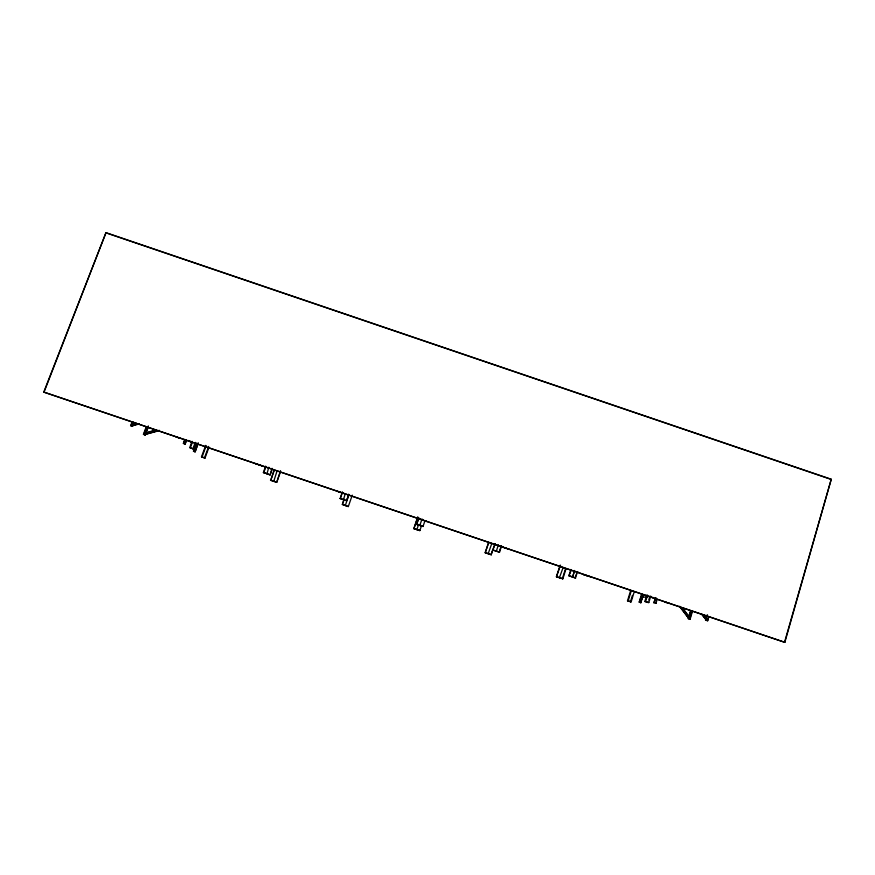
<?xml version="1.0" encoding="UTF-8"?>
<svg xmlns="http://www.w3.org/2000/svg" width="875" height="875" viewBox="0 0 875 875"><rect width="100%" height="100%" fill="white"/><g stroke="black" fill="none" stroke-linecap="round" stroke-linejoin="round"><path stroke-width="1.31" d="M784.514 642.294L831.25 479.248L784.842 642.337L43.75 392.088L105.984 232.662L831.25 479.248M708.805 616.908L707.656 620.791L705.545 620.2L707.066 615.027M707.569 615.059L705.545 620.2M707.919 618.155L707.656 620.791M688.516 617.367L690.462 610.827M692.442 611.373L690.113 619.227L688.133 618.669L690.911 610.859M689.664 619.183L691.994 611.352M648.769 599.977L649.928 596.148M646.767 595.088L644.831 601.464L647.992 602.525L648.802 602.558L650.738 596.17M657.147 599.43L655.966 603.345L653.92 602.777L655.495 597.57M655.922 597.581L653.92 602.777M656.327 600.72L655.966 603.345M643.508 594.858L640.741 602.678L639.209 602.153L641.594 594.333M639.209 602.153L641.977 594.333M640.741 602.678L643.125 594.847M644.831 601.464L645.63 601.497L647.577 595.098M634.309 591.555L631.17 601.825L630.47 601.792L627.506 600.797L630.634 590.559M627.506 600.797L628.206 600.819L631.345 590.559M630.47 601.792L632.417 595.394M577.795 571.55L575.203 577.97L568.903 575.827L570.905 569.472M568.903 575.827L571.091 570.686M572.622 576.866L574.623 570.478L572.655 576.855L572.042 576.898M575.203 577.97L576.395 574.153M566.092 568.52L562.866 578.769L556.413 576.8L560.044 565.305M556.413 576.8L560.558 565.239M563.128 567.514L559.377 577.795M562.341 578.802L565.567 568.586M488.512 542.566L485.188 552.759L491.138 554.761L492.789 549.664M491.138 554.761L494.9 543.802M501.594 545.814L499.527 552.18L492.833 550.145L495.25 543.659M496.344 551.108L498.433 544.731M499.155 552.3L501.211 545.945M485.188 552.759L488.83 542.434M491.805 543.441L488.162 553.766M413.842 528.675L419.923 530.513L413.842 528.675L417.681 517.234M413.952 528.5L417.812 517.027M416.609 524.42L423.106 526.389L416.609 524.42L418.731 518.087M416.741 524.223L418.873 517.869M418.644 524.409L416.817 529.681M422.056 518.941L419.781 525.503M419.792 530.688L421.63 525.416M422.953 526.575L424.802 521.303M344.028 499.22L342.355 504.547L348.316 506.559L352.264 495.141M348.797 494.484L346.609 500.806L340.233 498.63L342.333 492.023M340.233 498.63L342.431 492.319M345.089 494.375L343.427 499.723M342.792 503.278L344.116 499.472M346.609 500.806L348.72 494.2M348.775 495.141L345.33 505.553M272.366 468.672L270.113 474.972L272.059 468.311M280.317 472.259L276.708 482.388L270.736 480.375L274.072 469.919M270.736 480.375L274.345 470.247M277.069 470.925L273.722 481.381M276.708 482.388L280.514 470.662M270.113 474.972L263.386 472.456L265.65 466.134M263.714 472.795L265.519 467.753M268.844 467.206L266.919 473.9M208.677 448.077L204.969 458.183L204.509 457.811L208.677 446.414M195.781 442.816L193.463 449.105L192.927 448.678L195.256 442.378M197.969 444.183L195.147 451.839L193.594 451.314L196.153 443.45M194.064 450.034L196.536 443.319M195.147 451.839L198.188 442.695M204.969 458.183L201.502 456.805L205.691 445.397M201.983 457.166L206.15 445.802M186.583 440.223L185.172 444.052L183.531 443.494L184.658 439.447M183.531 443.494L184.942 439.677M185.172 444.052L186.298 439.994M193.463 449.105L189.722 447.595L192.052 441.295M190.728 446.764L192.117 442.991M143.445 434.273L145.338 435.017L143.445 434.273L146.3 426.672M143.773 434.492L146.617 426.912M145.009 434.798L148.334 425.928M146.278 432.491L148.181 427.438M134.006 422.45L132.562 426.278L130.911 425.731L131.961 421.706M130.911 425.731L132.366 421.892M132.562 426.278L133.612 422.264M44.013 392.252L105.984 232.662M420 519.203L426.847 521.522M701.608 614.327L706.158 619.861L707.241 619.03L703.992 614.633M679.448 606.364L688.691 618.341L689.719 617.553L682.511 607.775M502.173 546.962L509.02 549.27M135.877 423.172L131.961 424.309L132.333 425.644L139.223 424.014M132.333 425.644L138.873 423.752M156.373 429.8L144.791 433.158L145.141 434.427L158.594 430.839M147.744 432.622L155.619 430.347M145.141 434.427L159.305 430.325M584.183 574.645L583.516 574.7L591.008 576.953M586.917 575.848L587.595 575.805M647.555 597.177L642.447 597.067L643.213 597.319M650.103 597.242L653.439 597.57M666.017 602.284L665.098 602.241L669.419 603.433M130.55 425.48L132.191 426.037M183.247 443.264L184.887 443.822M189.722 447.595L192.927 448.678M263.386 472.456L269.806 474.633M340.134 498.356L346.533 500.533M493.183 550.025L499.527 552.18M569.483 575.783L575.794 577.938M645.63 601.497L648.802 602.558M193.331 451.106L194.895 451.642M639.592 602.175L641.123 602.689M688.581 618.712L690.113 619.227M201.502 456.805L204.509 457.811M270.452 480.069L276.445 482.092M342.267 504.306L348.316 506.559M485.505 552.65L491.455 554.663M556.916 576.756L562.866 578.769M628.206 600.819L631.17 601.825M43.75 392.088L784.842 642.337M194.862 445.484L195.639 445.747M106.192 232.947L830.9 479.325M175.853 436.767L179.922 438.419L179.298 437.938M188.705 440.464L191.778 442.969M189.503 440.737L191.548 442.411M255.106 463.531L261.997 465.861M702.1 614.359L706.158 619.861M682.872 608.836L686.875 614.261M682.948 609.492L688.548 617.083M679.886 606.386L688.691 618.341M337.641 491.4L344.509 493.719"/></g></svg>
